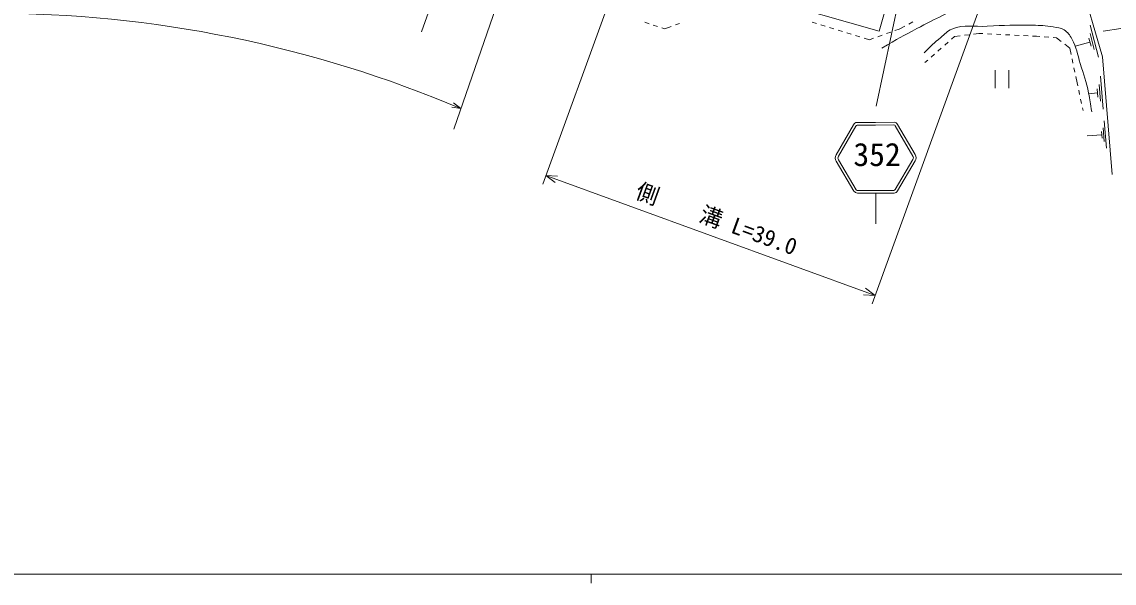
# Model space of a CAD drawing. Units: millimetres, scale not verified. Extents: x 40000 to 680000, y 20000 to 380000.
# Drawn here: x 205068 to 325821, y 204000 to 266006 of the extents above; entities that cross this region are included whole.
import ezdxf
from ezdxf.enums import TextEntityAlignment as Align

# ---------------------------------------------------------------- set-up
doc = ezdxf.new("R2010")
doc.units = ezdxf.units.MM
doc.header["$LTSCALE"] = 1000
for name, color, linetype, lineweight in [('M-BGD', 7, 'Continuous', 13), ('M-BMK-SRVR', 3, 'Continuous', 13), ('M-STR-HTXT', 7, 'Continuous', 13), ('M-STR-STRC', 7, 'Continuous', 13), ('M-TTL-BAND', 7, 'Continuous', 13)]:
    doc.layers.add(name, color=color, linetype=linetype, lineweight=lineweight)
doc.styles.add('ＭＳ ゴシック', font='')
doc.styles.get('ＭＳ ゴシック').set_extended_font_data('MS Gothic')

msp = doc.modelspace()

# ---------------------------------------------------------------- linework, layer by layer
at = {"layer": 'M-BGD'}
for p, q in [((273924, 265959), (274400, 265805)), ((277315, 265667), (277784, 265839)), ((292444, 265966), (292922, 265820)), ((293400, 265674), (293879, 265529)), ((303123, 265769), (303565, 266002)), ((274875, 265651), (275351, 265496)), ((275827, 265342), (276146, 265238)), ((276146, 265238), (276845, 265495)), ((294357, 265383), (294835, 265237)), ((295314, 265092), (295792, 264946)), ((296270, 264801), (296749, 264655)), ((297227, 264509), (297705, 264364)), ((299706, 264370), (300177, 264537)), ((300648, 264705), (301120, 264872)), ((301591, 265039), (302053, 265203)), ((302053, 265203), (302681, 265535)), ((308178, 264378), (308785, 264457)), ((309281, 264521), (309777, 264586)), ((310272, 264650), (310880, 264729)), ((310880, 264729), (311309, 264708)), ((311809, 264683), (312308, 264658)), ((312808, 264633), (313307, 264608)), ((313806, 264584), (314306, 264559)), ((314805, 264534), (315304, 264509)), ((315804, 264484), (316303, 264460)), ((323157, 264704), (323614, 262942)), ((323163, 265645), (324077, 262123)), ((326575, 265270), (324598, 264963)), ((298184, 264218), (298772, 264039)), ((298772, 264039), (299235, 264203)), ((307093, 263432), (307470, 263761)), ((307847, 264090), (308178, 264378)), ((316803, 264435), (317232, 264413)), ((317232, 264413), (317590, 264385)), ((318088, 264345), (318587, 264306)), ((319085, 264266), (319443, 264238)), ((319443, 264238), (319981, 263828)), ((320379, 263525), (320917, 263115)), ((323150, 263762), (321514, 263337)), ((323036, 264202), (323264, 263322)), ((305586, 262118), (305963, 262446)), ((306340, 262775), (306716, 263104)), ((320917, 263115), (321065, 262408)), ((304879, 261500), (305209, 261789)), ((321167, 261919), (321269, 261429)), ((321372, 260940), (321474, 260450)), ((312673, 260668), (312673, 258668)), ((314173, 260668), (314173, 258668)), ((321576, 259961), (321724, 259254)), ((324324, 260003), (324621, 256375)), ((321724, 259254), (321791, 258949)), ((321898, 258460), (322004, 257972)), ((323952, 258603), (324026, 257696)), ((324156, 259076), (324305, 257262)), ((322111, 257483), (322218, 256995)), ((323989, 258149), (323007, 258069)), ((322324, 256507), (322391, 256201)), ((324728, 255071), (324974, 252059)), ((324418, 253909), (324480, 253155)), ((324588, 254302), (324712, 252795)), ((324449, 253532), (322843, 253400))]:
    msp.add_line(p, q, dxfattribs=at)
msp.add_lwpolyline([(289163, 276324), (287131, 268619), (299831, 264979), (302117, 273022), (300762, 275139), (293650, 277255), (293058, 275223)], close=True, dxfattribs=at)
msp.add_lwpolyline([(325614, 249147), (324549, 262150), (322067, 270657)], dxfattribs=at)
for points, knots in [([(300123, 263109), (301962, 264174), (302472, 264454), (304007, 265261), (306195, 266413), (307438, 267036), (309716, 267999), (311303, 268670), (312178, 269132), (313857, 269520), (315060, 269797), (315759, 269961), (316992, 269917), (318217, 269874), (318988, 270026), (320104, 269520), (320656, 269269), (320909, 269140), (321438, 268724)], [0, 0, 0, 0, 1, 1, 1, 2, 2, 2, 3, 3, 3, 4, 4, 4, 5, 5, 5, 6, 6, 6, 6]), ([(304803, 262571), (305650, 263406), (305886, 263661), (306651, 264279), (307123, 264660), (307327, 264991), (307891, 265215), (309305, 265776), (310255, 265442), (311775, 265519), (313738, 265617), (314841, 265702), (316805, 265636), (317694, 265606), (318201, 265615), (319075, 265449), (319558, 265356), (319878, 265388), (320291, 265121), (320722, 264844), (320896, 264574), (321145, 264127), (321694, 263139), (321747, 262469), (322081, 261389), (322471, 260129), (322728, 259430), (322994, 258137), (323159, 257329), (323212, 257042), (323344, 256055)], [0, 0, 0, 0, 1, 1, 1, 2, 2, 2, 3, 3, 3, 4, 4, 4, 5, 5, 5, 6, 6, 6, 7, 7, 7, 8, 8, 8, 9, 9, 9, 10, 10, 10, 10])]:
    msp.add_open_spline(points, degree=3, knots=knots, dxfattribs=at)
at = {"layer": 'M-BMK-SRVR'}
msp.add_line((259925, 295069), (249245, 264914), dxfattribs=at)
at = {"layer": 'M-STR-HTXT'}
for p, q in [((263632, 285384), (252819, 254159)), ((274959, 281920), (262655, 248088)), ((311360, 268681), (299055, 234849)), ((253603, 256425), (252585, 256585)), ((253603, 256425), (252780, 257045)), ((262997, 249028), (299397, 235789)), ((262997, 249028), (264043, 248248)), ((262997, 249028), (264299, 248953)), ((299397, 235789), (298094, 235864)), ((299397, 235789), (298350, 236569))]:
    msp.add_line(p, q, dxfattribs=at)
msp.add_arc((201708, 133913), 133050, 67.04258, 90.02544, dxfattribs=at)
at = {"layer": 'M-STR-STRC'}
for p, q in [((303846, 277216), (299529, 256686)), ((297003, 254645), (295072, 251303)), ((297263, 254495), (295332, 251152)), ((301620, 254513), (303579, 251186)), ((301879, 254665), (303837, 251339)), ((295081, 250614), (297061, 247307)), ((295338, 250769), (297318, 247462)), ((303576, 250803), (301623, 247479)), ((303834, 250651), (301882, 247327)), ((299473, 247072), (299473, 243686))]:
    msp.add_line(p, q, dxfattribs=at)
for points in [[(301504, 254915), (299440, 254898), (297376, 254898)], [(301471, 254615), (299442, 254598), (297411, 254598)], [(301506, 247089), (299473, 247072), (297438, 247072)], [(301466, 247389), (299471, 247372), (297476, 247372)]]:
    msp.add_lwpolyline(points, dxfattribs=at)
for centre, radius, start, end in [((297393, 254472), 427, 92.29572, 156.02366), ((301490, 254488), 427, 24.44946, 88.1774), ((297433, 254408), 191, 96.53703, 152.95737), ((301451, 254425), 191, 27.51575, 83.93609), ((295699, 250967), 711, 151.80974, 209.66878), ((303213, 250998), 412, 330.80435, 28.66338), ((303213, 250998), 711, 330.80435, 28.66338), ((295699, 250967), 412, 151.80974, 209.66878), ((297551, 247674), 612, 216.76349, 259.34701), ((297487, 247575), 203, 214.0004, 273.155), ((301454, 247592), 203, 267.31812, 326.47272), ((301388, 247690), 612, 281.12611, 323.70964)]:
    msp.add_arc(centre, radius, start, end, dxfattribs=at)
at = {"layer": 'M-TTL-BAND'}
for p, q in [((40000, 205000), (579000, 205000)), ((268000, 205000), (268000, 204000))]:
    msp.add_line(p, q, dxfattribs=at)

# ---------------------------------------------------------------- texts
at = {"layer": 'M-STR-HTXT', "style": 'ＭＳ ゴシック'}
msp.add_text('側\u3000\u3000溝 L=39.0', height=1833, rotation=340.014, dxfattribs=at).set_placement((281367, 242878), align=Align.BOTTOM_CENTER)
at = {"layer": 'M-STR-STRC', "style": 'ＭＳ ゴシック'}
msp.add_text('352', height=2566, dxfattribs=at).set_placement((296993, 249306), align=Align.BOTTOM_LEFT)

doc.saveas('drawing.dxf')
